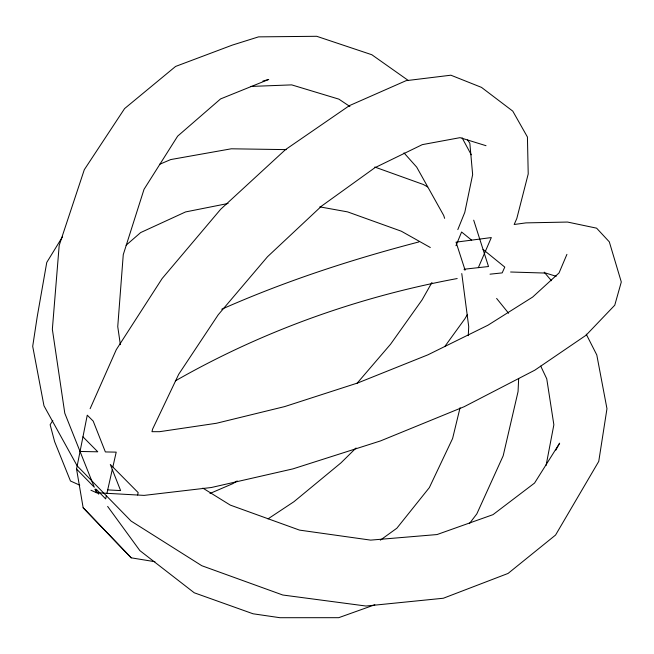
<?xml version="1.0" encoding="UTF-8"?>
<svg xmlns="http://www.w3.org/2000/svg" width="654" height="654" viewBox="0 0 654 654"><rect width="100%" height="100%" fill="white"/><g stroke="black" fill="none" stroke-linecap="round" stroke-linejoin="round"><path stroke-width="0.98" d="M518.671 378.404L518.058 391.607L503.179 455.797L476.815 513.905L469.376 523.641M468.272 335.674L468.722 326.632L461.773 273.56M546.09 465.435L553.864 424.781L546.752 378.813L540.727 366.109M154.924 561.712L131.217 557.829L83.148 507.733L76.551 469.049L87.26 415.176L93.203 421.119L105.368 451.939L116.208 452.135L112.848 467.03M106.373 495.773L105.67 498.896L96.31 489.298L95.108 489.241L96.498 492.732L144.125 495.389L211.373 487.508L292.935 468.877L380.473 440.935L464.152 406.714L534.833 370.164L586.017 335.273L614.76 305.205L621.3 281.98L609.307 241.841L596.603 228.164L567.558 222.058L525.955 222.883L514.167 224.494L516.807 218.51L528.219 173.939L527.426 136.997L512.785 111.139L481.491 87.383L450.884 75.202L406.069 80.679L349.408 105.637L285.471 149.635L220.66 209.288L162.143 278.53L116.273 349.686L90.121 408.717M106.929 493.312L112.292 469.498M460.064 407.728L452.601 438.515L429.351 487.598L396.855 528.219L380.342 540.147M137.585 495.029L138.182 492.617L110.305 464.463L120.614 490.582L107.697 489.903M457.816 229.611L464.798 212.337L472.646 174.602L469.842 143.251L467.577 139.931M455.961 245.708L461.601 232.007L471.599 240.132M566.92 254.357L559.047 272.931L532.634 297.079L487.99 325.193L427.912 354.828L357.738 382.966L284.686 406.584L216.433 423.269L159.609 431.681L151.965 431.681L152.595 429.13L178.714 374.276L218.191 314.819L267.511 256.728L321.613 206.043L374.906 167.694L422.288 144.64L460.032 137.659L486.02 145.703M478.336 267.649L491.317 237.566L456.034 242.16L465.1 270.151L464.005 269.244L488.513 266.521L473.7 220.185M555.826 450.148L559.644 443.15L534.555 483.061L492.993 514.657L437.036 534.555L370.654 540.122L299.524 530.116L230.265 505.092L202.854 488.113M431.951 282.471L422.067 299.916L390.577 344.208L356.97 383.399M467.479 314.394L464.92 318.719L444.728 346.604M62.547 236.715L46.761 262.434L37.229 316.642L32.7 346.342L43.973 405.799L77.18 465.893L131.102 521.083L201.792 565.718L282.757 595.009L365.978 606.029L443.338 598.246L508.068 573.435L555.565 535.046L598.753 461.389L606.969 408.709L596.791 354.95L586.205 334.145M52.819 420.514L50.137 424.699L54.609 441.597L70.469 480.992L79.763 485.186M356.054 447.99L340.963 462.877L293.948 501.7L267.993 518.892M126.099 245.225L140.651 232.571L185.548 211.937L228.083 203.476M237.198 480.919L232.938 483.592L209.942 493.484M175.329 380.898C262.467 331.047 358.539 296.785 457.195 278.547M221.722 309.228C285.291 281.081 351.607 259.45 418.846 241.947M159.453 164.375L170.702 159.568L231.287 148.793L286.403 149.627M374.856 604.77L338.707 617.687L279.969 617.711L253.065 613.787L194.246 592.786L139.858 550.603L107.64 506.417M262.892 81.071L268.737 79.445L220.562 98.926L177.651 136.146L144.035 189.308L123.263 254.643L117.745 326.632L120.361 344.658M490.018 274.181L502.174 272.89L504.774 267.094L483.053 249.444M250.482 86.451L291.692 84.881L338.886 99.146L349.906 106.504M80.041 451.473L97.773 451.8L82.952 436.831M510.586 272.007L545.698 273.078L556.194 276.282M319.765 206.86L347.593 211.888L401.311 231.205L430.324 247.506M374.783 167.04L423.236 184.453L427.683 186.913M90.922 490.214L96.498 492.732M408.423 80.573L371.84 54.74L316.691 36.289L258.551 36.869L232.35 45.093L175.591 66.438L124.587 108.589L84.301 169.697L59.187 245.446L52.353 329.273L64.787 413.214L94.315 487.255L76.551 469.049M83.148 507.733L131.217 557.829M403.992 152.897L416.696 167.122L443.698 215.444L444.638 218.354M544.193 272.146L551.445 280.738M496.615 298.428L508.616 313.266M95.108 489.241L98.689 494.146M462.108 137.839L471.281 154.81"/></g></svg>
